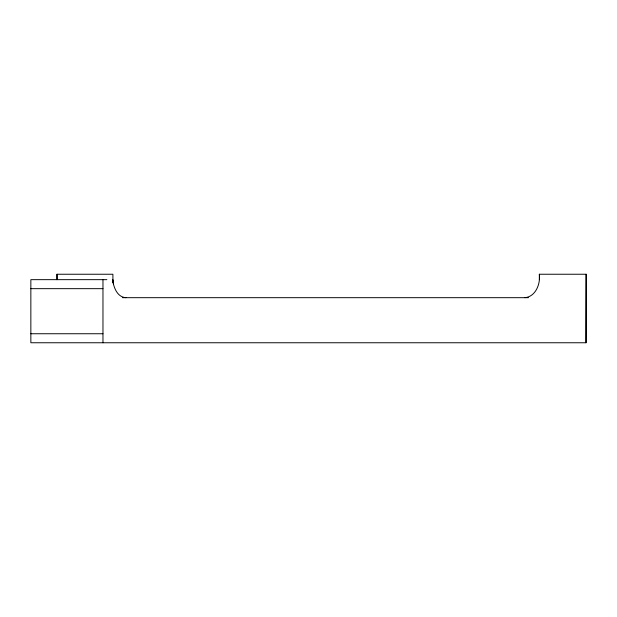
<?xml version="1.0" encoding="UTF-8"?>
<svg xmlns="http://www.w3.org/2000/svg" width="617" height="617" viewBox="0 0 617 617"><rect width="100%" height="100%" fill="white"/><g stroke="black" fill="none" stroke-linecap="round" stroke-linejoin="round"><path stroke-width="0.93" d="M524.866 297.679C535.726 296.723 540.577 283.797 539.335 274.241L586.15 274.241L586.019 342.759L30.85 342.759L30.85 279.655L106.857 279.655M586.019 342.759L586.15 274.241M539.327 279.655L539.366 274.241M126.007 297.679C117.06 297.217 113.567 287.175 112.626 279.655L112.957 282.455L112.888 274.241L56.995 274.241L57.019 279.655L56.995 274.241M30.85 288.663L102.97 288.663M122.444 297.679L528.399 297.679M30.85 333.743L102.97 333.743M112.78 279.655L113.543 284.491M102.97 279.655L102.97 342.759"/></g></svg>
